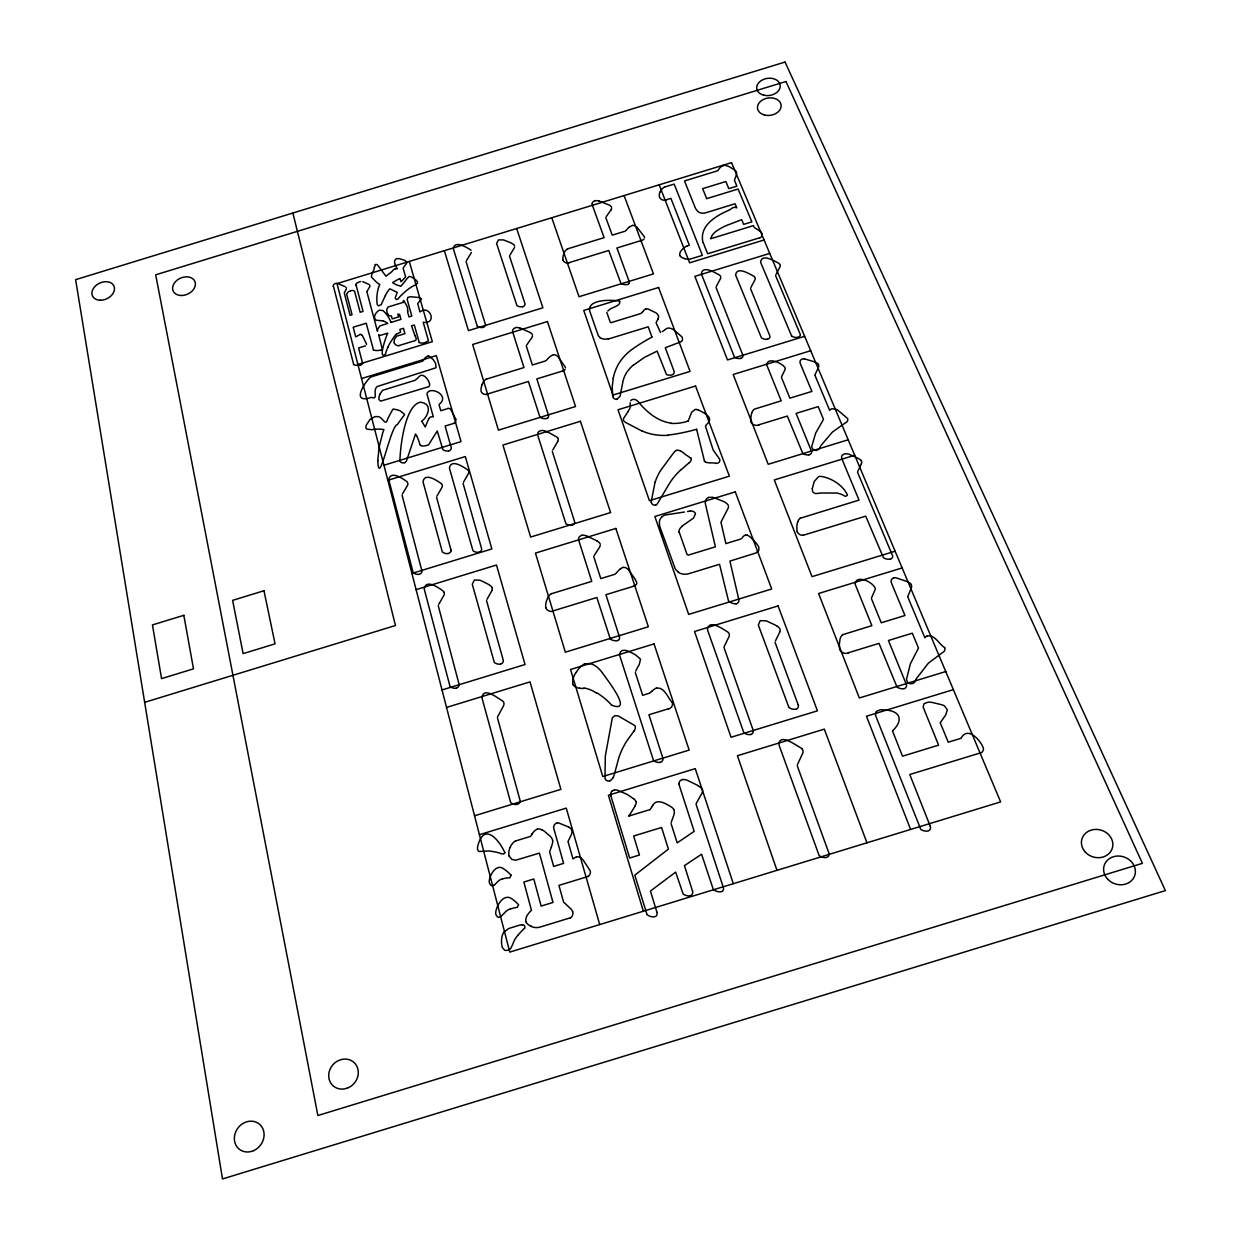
<?xml version="1.0" encoding="UTF-8"?>
<svg xmlns="http://www.w3.org/2000/svg" width="1241" height="1241" viewBox="0 0 1241 1241"><rect width="100%" height="100%" fill="white"/><g stroke="black" fill="none" stroke-linecap="round" stroke-linejoin="round"><path stroke-width="1.5" d="M785.305 368.437C784.762 364.389 767.093 355.64 766.767 365.04L781.194 400.827L754.342 409.173A8.609 7.012 -8 0 0 751.782 412.881M374.332 267.622L375.34 264.612M630.164 402.705L630.257 405.683M407.405 458.162L415.502 434.04A16.086 12.891 -20.8 0 1 416.526 435.7L416.542 435.731M613.225 378.179L612.185 387.27L612.728 396.546M705.446 501.116L705.4 501.364A13.434 11.247 -9.4 0 0 705.26 503.272L715.405 546.816L688.088 555.177M721.145 521.778L728.126 508.221A9.401 7.88 -9.4 0 0 728.327 507.522L728.389 507.212A4.948 4.142 -9.2 0 0 728.451 506.375M671.241 822.256L673.925 814.872A14.085 12.922 -14.4 0 0 674.328 812.56L674.328 811.94A6.732 6.174 -13.7 0 0 674.049 810.187M568.207 841.414L568.269 841.196A9.525 8.749 -22.3 0 1 568.533 840.436L571.294 834.743A8.92 8.144 -22.9 0 0 571.915 830.167M815.058 374.86L815.12 374.642A10.378 8.33 -5.9 0 1 815.399 373.929L818.641 366.948A6.81 5.445 -6.4 0 0 818.486 364.606M779.906 631.653L779.922 631.591A8.299 7.213 -6.4 0 0 780.093 630.754L780.124 630.381A4.514 3.94 -6.1 0 0 779.953 629.016A5.616 4.902 -6.2 0 0 778.821 627.496L778.727 627.388A12.612 10.998 -6.4 0 0 777.471 626.41M861.44 463.545L861.471 463.436A7.586 6.252 -4.1 0 0 861.611 462.707M802.694 753.287L802.756 753.07A9.121 8.222 -3.6 0 0 802.958 752.108L802.989 751.72A4.654 4.204 -3.3 0 0 802.291 749.176M797.436 764.596L802.617 753.535M861.363 463.793L857.826 471.316M779.798 631.995L775.423 640.976M915.936 679.51C915.377 684.148 908.148 685.808 906.706 680.409A10.176 8.889 2.3 0 1 906.566 679.044L910.398 663.749L918.48 648.05L912.306 633.189L888.447 640.496L906.302 684.38A3.77 3.304 1.7 0 1 904.193 688.693M655.077 482.097L651.122 502.264M724.186 646.53L729.103 636.447A8.408 7.337 -9.1 0 0 729.289 635.594L729.336 635.221A4.375 3.816 -8.9 0 0 728.731 632.972A7.586 6.624 -9.1 0 0 727.753 632.01C724.124 629.916 708.471 618.142 707.463 629.792L743.824 732.717A8.578 7.679 -7 0 0 750.448 734.579L750.805 734.377M751.674 412.865L750.929 416.805A28.527 23.222 -7.3 0 0 751.053 421.49L751.162 421.785M563.755 253.955L564.391 252.435A8.454 6.484 -14 0 1 567.897 248.65M503.551 705.741L503.598 705.617A8.734 7.632 -22.6 0 0 503.862 704.702L503.924 704.33A4.452 3.894 -22.4 0 0 503.474 701.925A7.725 6.763 -22.6 0 0 502.605 700.963L494.399 695.736A67.216 59.149 -25.9 0 0 491.622 694.371C487.139 691.826 481.973 691.951 482.051 698.171L510.671 802.57A8.594 7.725 -24.5 0 0 517.187 804.432M482.097 384.601L482.796 382.973A8.734 6.95 -17.3 0 1 486.503 378.924M557.876 441.098L557.907 441.051A8.082 6.577 -15.8 0 0 558.14 440.26L558.186 439.935A4.126 3.351 -15.7 0 0 557.923 438.197M491.917 590.545L491.979 590.375A7.942 6.717 -20.4 0 0 492.212 589.584L492.274 589.211A4.328 3.661 -20.3 0 0 492.212 587.924M797.746 521.716L797.001 524.478A40.364 33.957 -4.2 0 0 797.141 531.427L797.265 531.582M820.363 446.636C819.665 450.7 813.351 452.236 811.878 447.582A9.354 7.679 -5.5 0 1 811.769 446.419L815.663 433.109L823.497 419.365L818.191 406.614L796.086 413.377L811.397 451.026M660.476 332.464L656.101 322.877A7.415 5.848 -11.4 0 1 656.923 321.171L658.04 318.906M497.688 716.569L503.427 706.051M551.314 847.122L552.354 843.896A14.427 13.17 -25.1 0 0 552.633 842.313L552.679 841.15M657.978 319.046L658.009 318.984A7.973 6.267 -11.8 0 0 658.475 315.834M635.702 671.117L637.781 667.006A44.629 38.89 -16 0 0 639.239 664.571L640.527 659.173L635.718 655.015A62.608 55.411 -16.8 0 0 634.042 654.085C628.985 651.06 619.864 646.794 619.616 655.264L653.511 760.5A8.547 7.71 -13.6 0 0 660.026 762.393M775.951 274.571L780.015 266.784A7.586 5.864 -8.1 0 0 780.17 266.117M491.808 590.825L486.999 599.31M750.867 287.54L754.993 279.706A7.586 5.895 -8.8 0 0 755.149 279.039M557.752 441.424L552.788 449.987M716.352 286.314L720.54 278.511A7.539 5.864 -9.9 0 0 720.695 277.86M551.252 847.277L549.81 851.373A5.864 5.383 -24.4 0 0 549.67 852.117L553.657 866.42L563.616 863.364L553.858 828.74A7.151 6.515 -22.9 0 1 553.657 827.7L553.641 827.08A4.483 4.08 -23.1 0 1 556.899 823.016M660.212 191.626L660.181 191.688A13.046 9.835 -11.1 0 0 659.591 197.49L659.84 197.66A5.895 4.452 -11.3 0 0 666.169 200.158M379.87 394.188L382.399 390.589A4.142 3.258 -20.6 0 1 383.128 390.139L414.882 380.398L416.836 378.908A28.621 22.369 -19.9 0 0 418.062 377.636A17.901 14.147 -19.2 0 1 419.365 376.411C423.755 371.416 432.349 384.198 428.781 386.68L381.049 401.029A2.684 2.125 -20.8 0 1 379.948 400.657L378.924 399.323A14.458 11.402 -20.4 0 1 379.963 394.204M439.345 404.194C450.219 395.662 430.953 385.935 427.245 393.071A4.964 3.94 -19.2 0 0 427.059 394.25L433.326 416.852A4.623 3.692 -19.6 0 0 430.518 417.069A2.498 2.001 -19.6 0 0 429.851 417.472A4.902 3.909 -19.6 0 0 428.657 418.869M463.529 482.175L468.415 473.643A7.787 6.345 -19.4 0 0 468.648 472.899L468.71 472.557A4.064 3.304 -19.2 0 0 468.679 471.347M437.003 495.981L441.967 487.403A7.803 6.36 -20.5 0 0 442.199 486.643L442.261 486.301A4.064 3.32 -20.3 0 0 442.23 485.091M696.372 803.175L701.801 793.542A8.92 8.144 -11.2 0 0 702.515 791.2M403.62 300.586L403.558 300.679A4.917 3.77 -18.9 0 0 403.434 301.408M635.221 805.859L629.978 814.344A33.817 31.18 -14.9 0 0 628.954 816.004M438.74 604.32L443.952 595.168A8.082 6.794 -22.4 0 0 444.2 594.361L444.262 594.005A4.204 3.537 -22.3 0 0 444.061 592.205M402.503 493.871L407.513 485.34A7.787 6.314 -21.6 0 0 407.762 484.595L407.824 484.254A4.049 3.289 -21.5 0 0 407.808 483.044M367.041 291.278L369.616 286.904A6.391 4.84 -19.8 0 0 369.818 286.438M652.208 806.355L652.797 805.254M509.942 255.103L514.363 247.766A7.136 5.429 -15.7 0 0 514.565 247.145M711.636 236.457L710.566 238.768L753.442 225.629L754.187 227.413L759.197 230.671A27.922 21.485 -9.2 0 1 759.601 230.966L760.469 231.679M916.215 678.827L928.454 663.082L942.4 652.657M892.62 730.763C904.162 719.827 899.927 710.224 883.887 709.961A26.077 23.222 1.7 0 0 882.956 709.852A16.49 14.659 1.5 0 0 880.443 709.774L876.115 711.434L875.51 715.343L920.744 829.298A9.199 8.33 7.9 0 0 927.911 831.067L928.547 830.818A4.018 3.645 8.2 0 0 930.285 826.335M466.492 260.548L471.13 253.009A7.244 5.507 -16.9 0 0 471.347 252.388M940.383 722.51L944.742 716.352A32.7 28.76 2.9 0 0 945.782 714.754L947.333 709.774L944.587 706.036A12.86 11.324 4.4 0 0 942.307 704.888L931.758 702.344A18.413 16.242 4 0 0 928.19 702.142L924.033 703.647L923.149 707.137L938.615 745.143L902.502 756.203L892.512 730.996M385.377 295.498L381.639 303.58A13.589 10.378 -19.9 0 1 381.359 304.557L378.815 305.782A2.218 1.691 -19.6 0 1 377.931 305.426L377.14 304.154A63.71 48.864 -17.9 0 1 377.683 290.921A45.514 34.841 -18.4 0 1 379.777 284.422A34.422 26.03 -18.6 0 1 376.644 282.359L371.385 276.96L371.99 273.144A21.966 16.691 -19.1 0 1 372.595 272.275A11.898 8.982 -19.7 0 0 374.348 267.622M532.327 833.611L532.373 833.533A15.885 14.396 -25.8 0 1 530.496 836.403L515.961 840.855M610.929 210.039L606.337 216.539M594.237 555.425L599.45 547.405A8.377 7.074 -15.1 0 0 600.225 545.187M612.914 777.89L613.256 777.269A13.372 12.084 -18.2 0 0 613.612 776.494L613.861 775.889A17.917 16.18 -18.4 0 0 614.062 775.315L618.871 757.63A78.897 71.73 -11.1 0 1 626.721 741.156L633.965 731.058M428.626 418.869L425.275 426.997L422.778 422.902A44.909 35.896 -21.4 0 0 421.754 421.335M820.875 445.628L832.277 432.194L844.919 423.134M526.758 344.936L531.737 337.831A7.787 6.127 -15.8 0 0 532.498 335.892M652.937 805.021C657.047 798.118 666.122 803.811 670.993 806.79A9.37 8.609 -13.9 0 1 673.956 809.69M421.878 421.133C428.207 416.247 432.287 404.613 422.297 402.627A14.814 11.79 -20 0 0 420.823 402.162C405.776 404.085 400.331 444.092 399.928 460.659M628.008 411.733L623.82 418A7.586 6.158 -12.8 0 0 623.525 418.791L623.494 418.946A3.971 3.227 -12.9 0 0 623.494 420.42M524.54 928.361L524.865 927.648A4.204 3.894 -31.6 0 0 524.695 926.236A2.358 2.187 -31.4 0 0 523.299 924.902L522.306 924.84M518.242 934.892L519.622 933.31A53.223 50.09 -31.7 0 1 524.509 928.33M741.932 538.191L742.227 537.834A6.252 5.29 -8 0 1 745.5 535.011M504.032 913.376L501.907 915.517A23.719 21.718 -31.8 0 1 500.325 916.959L498.339 917.223A2.668 2.451 -32 0 1 497.455 916.897L496.028 914.834A8.563 7.88 -31.5 0 1 495.671 912.818C496.245 905.806 503.66 892.837 511.928 898.825A56.931 52.432 -35.3 0 1 518.567 904.689L517.342 907.404M615.862 573.544L618.158 570.907A20.135 17.234 -13.6 0 1 619.724 569.417L619.802 569.355M961.232 737.961C967.794 726.14 979.723 739.714 982.95 746.973A5.321 4.7 7.6 0 1 981.29 752.713M651.649 691.346L650.051 692.835M625.712 230.702L627.822 228.468A18.119 13.853 -12 0 1 629.218 227.212L629.296 227.165M546.319 360.371L548.569 357.966A18.708 14.892 -14.9 0 1 550.042 356.648L550.12 356.586A8.051 6.391 -15 0 1 553.098 354.848M680.502 470.323L689.096 462.769M682.1 526.091L693.486 518.102L695.425 513.929M607.795 311.01L608.199 310.669A11.231 8.827 -12.9 0 1 608.571 310.374C611.658 306.822 620.5 306.682 619.864 301.206C612.387 299.655 587.489 298.833 589.661 310.87L598.084 335.039A10.068 7.942 -13.2 0 0 599.481 337.087L599.93 337.474M661.903 516.845L661.484 517.249A9.68 8.144 -11.6 0 0 659.374 521.949L659.529 525.207A25.394 21.361 -10.9 0 0 660.026 527.208L675.213 568.735A21.904 18.646 -10.5 0 0 675.523 569.185A16.474 14.039 -10.7 0 0 678.315 572.07L678.47 572.148M633.375 365.242L644.312 357.439L657.125 351.125L666.51 374.627A10.223 8.175 -11.2 0 0 671.614 375.061L671.815 374.968A3.459 2.777 -11.2 0 0 674.204 371.664L665.3 347.759L679.401 342.33M494.073 885.267L491.855 885.733A2.637 2.404 -30.3 0 1 490.971 885.407L489.575 883.39A8.47 7.741 -29.9 0 1 489.233 881.001C489.885 874.502 496.617 862.898 504.11 869.134A44.816 40.984 -32.5 0 1 511.059 875.2M800.274 518.242L859.036 500.107L841.631 458.255C840.529 453.585 847.184 452.639 850.302 454.842A56.419 47.065 -4.9 0 1 852.319 455.602L858.865 458.751A9.292 7.663 -4.1 0 1 860.944 460.333M842.903 634.647L871.865 625.65L855.08 584.046C856.104 573.714 874.16 582.649 875.324 588.808A8.284 7.089 -2 0 1 875.184 589.522L871.694 597.448A11.541 9.897 -1.1 0 0 871.57 597.883M689.375 462.583L689.577 462.428A5.042 4.157 -10.8 0 0 691.035 458.162M730.344 209.434L730.949 209A6.345 4.824 -9.3 0 1 733.602 207.495L734.145 207.402M730.003 209.651L729.956 209.682A7.694 5.833 -9.6 0 1 729.227 210.086C716.336 215.577 698.978 225.567 702.949 242.259A6.888 5.29 -10 0 0 703.12 242.584M981.119 752.558L981.057 752.589A7.105 6.267 7.5 0 1 979.832 753.085L909.762 774.524L930.3 826.32M587.691 876.456L587.8 876.394A6.934 6.422 -22.9 0 1 586.466 876.953L558.931 885.376L563.585 902.052L571 909.048A18.46 17.203 -28.3 0 1 571.31 909.451L571.667 909.917A9.028 8.423 -27.3 0 1 572.644 911.685L572.675 911.84M662.213 331.58L662.632 331.378A6.872 5.429 -11.6 0 0 664.462 330.044L664.571 329.982A8.284 6.562 -11.2 0 1 667.751 328.12L668.247 328.074A6.314 4.995 -11.3 0 1 671.428 328.663L672.095 328.896A17.793 14.101 -11.5 0 1 673.723 329.827L681.666 336.637A11.231 8.904 -11.2 0 1 682.116 337.304L682.209 337.521A8.346 6.608 -11.1 0 1 682.472 338.436M396.437 334.217L400.61 332.076L399.866 329.408L403.449 328.307L404.938 333.643L396.608 336.187L394.529 339.165A9.385 7.291 -19.4 0 0 394.328 343.012M551.531 593.71L591.755 581.362L578.802 540.533A7.012 5.91 -15.4 0 1 578.601 539.602M486.596 379.048L523.981 367.553L512.781 332.231M567.99 248.743L604.119 237.636L592.329 205.075A6.329 4.778 -13.1 0 1 592.128 204.331M845.679 422.731L845.943 422.576A4.53 3.676 -4.9 0 0 847.603 418.481L837.086 409.592L831.951 408.677A5.988 4.855 -5.3 0 0 829.655 410.383L814.98 375.356M569.635 918.03L540.192 927.058A12.394 11.51 -29.5 0 1 531.226 926.453M664.943 186.957L674.173 184.102L702.39 255.367L691.842 258.593A10.409 8.004 -10.6 0 1 684.427 258.655M759.678 237.791L707.634 253.753L703.321 242.91M927.244 635.95C934.783 634.384 939.189 644.327 944.603 647.631M723.007 165.642L723.115 165.596A8.16 6.112 -9.7 0 0 719.237 168.714L718.089 170.281A10.828 8.098 -10.1 0 1 717.639 170.777L684.505 180.938L694.944 207.03A24.401 18.46 -9.8 0 0 696.139 209.372L697.023 210.551A10.797 8.191 -10.2 0 0 698.621 212.009L698.885 212.164A7.244 5.491 -10.2 0 0 705.679 212.816L735.091 203.741L736.797 207.836A6.05 4.607 -9.4 0 0 734.16 207.34M584.899 664.106C591.973 661.717 598.472 667.425 602.335 672.777M740.955 219.967L726.823 225.35A46.212 35.663 -8.9 0 0 717.825 230.174A17.234 13.232 -9.5 0 0 711.869 235.837M576.165 857.081L575.777 857.221A8.377 7.741 -23.2 0 0 574.211 858.027L572.97 858.927L568.114 841.894M350.505 290.89L349.698 291.17A19.375 14.783 -20.3 0 0 348.488 291.635L346.642 294.024L352.041 314.764L350.102 315.354L344.486 293.729A23.47 17.824 -19.8 0 1 344.3 292.907L345.944 289.836A6.934 5.243 -20.5 0 0 346.317 289.06M360.666 281.536L359.766 281.816A11.603 8.811 -19.9 0 0 358.261 282.359L358.122 282.436A3.459 2.622 -19.9 0 0 355.624 284.903M656.505 688.135C664.555 686.878 667.674 697.768 672.095 702.375M666.153 199.848L670.916 198.374L689.329 245.284L687.111 245.966M706.765 198.638L738.1 189.02L751.86 221.875L743.669 224.373L741.715 219.688M625.061 231.229L612.216 235.154L605.794 217.563M403.216 302.37L387.968 307.039L386.866 309.366A16.211 12.457 -19.1 0 0 387.099 312.592L388.991 315.772L391.427 315.974L392.218 318.89L398.656 316.92L397.849 314.004L399.618 314.516L400.967 319.371L390.962 322.443M568.905 262.704L608.757 250.48L620.872 283.258A8.051 6.236 -12.5 0 0 626.705 284.639L627.232 284.561A2.854 2.203 -12.5 0 0 627.899 284.298M387.502 323.513L379.917 325.871L377.947 328.756A11.355 8.765 -19.7 0 0 377.45 331.223L366.871 291.697M522.694 306.667L522.368 306.729A7.337 5.693 -15.7 0 1 516.923 305.596L496.571 243.391L498.51 239.901L503.303 239.916A29.334 22.4 -16.3 0 1 504.715 240.366L510.501 242.709A35.663 27.286 -16.4 0 1 511.385 243.158L512.642 243.856A10.843 8.268 -15.8 0 1 513.65 244.57L513.727 244.648A4.84 3.676 -15.7 0 1 514.596 245.78M398.811 345.619L415.719 340.437L416.262 338.762A26.185 20.337 -19.8 0 0 414.804 335.442M357.904 364.497L432.333 341.694L409.297 261.432M764.084 239.978L689.608 262.813L659.173 184.816M360.262 365.164L360.433 365.102A2.466 1.908 -20.9 0 0 362.667 362.682M515.744 327.64L515.635 327.686A4.08 3.196 -16.1 0 0 512.549 330.587M361.534 378.552L436.336 355.624L461.031 441.61L383.95 465.235M769.73 253.412L694.882 276.355L727.49 359.952L804.633 336.311M422.018 361.302L372.316 376.535A9.602 7.524 -20.8 0 0 370.082 377.559C363.008 384.539 351.575 404.194 371.4 397.322A12.72 9.99 -20.7 0 0 372.083 397.616L374.425 397.803A2.063 1.629 -21 0 0 374.999 397.229L375.309 394.747A22.385 17.638 -20.2 0 1 375.294 389.907A6.794 5.336 -20.7 0 1 375.542 388.929L375.666 388.619A5.553 4.359 -20.7 0 1 377.357 386.463L435.653 367.894A1.815 1.427 -18.8 0 0 436.103 367.414L435.653 363.66A47.205 37.075 -20.3 0 0 433.016 359.394L429.045 356.12A2.994 2.342 -18.9 0 0 428.052 356.12M646.065 308.978L646.701 308.869A5.429 4.266 -12 0 1 648.004 308.962L655.775 312.748A9.944 7.818 -11.9 0 1 658.428 315.772M610.882 322.707L640.682 313.57A6.67 5.228 -12.2 0 0 642.574 311.708M545.652 360.898L532.373 364.978L526.262 345.898M487.139 394.126L528.402 381.483L539.928 417.069A8.315 6.701 -15.8 0 0 545.885 418.651L546.428 418.574A2.947 2.373 -15.8 0 0 547.11 418.295M562.375 371.075L536.826 378.893L548.444 415.161A3.444 2.777 -15.8 0 1 548.444 416.898M447.753 408.584L440.772 410.724L439.112 404.861M453.803 423.383L445.116 426.051L451.135 447.287A3.32 2.684 -19.5 0 1 451.228 448.559M798.01 337.288L797.792 337.335A7.337 5.802 -7.1 0 1 791.742 336.109M740.675 358.385L740.35 358.463A7.663 6.112 -8.9 0 1 734.486 357.237L701.336 273.858C702.67 264.938 714.537 272.462 719.361 275.006A6.732 5.243 -9.8 0 1 720.137 275.688M387.844 480.314L465.328 456.564L491.855 548.941L411.903 573.435M810.699 350.722L733.167 374.487L768.195 464.289L848.192 439.779M758.887 424.779L787.337 416.061L802.772 453.415A7.973 6.562 -6 0 0 808.961 454.858M676.438 450.514L675.957 450.731A6.857 5.647 -11 0 0 673.801 452.624L660.864 470.091A65.742 54.852 -9.5 0 0 655.139 482.097M572.148 525.083L571.977 525.114A7.942 6.639 -15.8 0 1 565.912 523.733L537.694 435.157C536.857 430.022 543.434 429.495 546.567 431.682A62.128 51.021 -17.5 0 1 549.174 432.783L556.914 437.08A7.151 5.833 -15.8 0 1 557.659 437.825M655.931 504.761L656.505 504.498A4.917 4.095 -12.2 0 0 657.265 503.924L668.573 484.921A66.425 55.659 -9 0 1 680.44 470.277M581.905 535.336L581.781 535.367A4.39 3.692 -15.5 0 0 578.508 538.641M416.092 589.646L496.478 565.027L525.036 664.524L442.029 689.949M854.723 455.276L774.291 479.926L812.017 576.646L895.102 551.206M144.654 702.328L395.46 625.511L292.845 213.018M623.013 567.478L623.354 567.401A4.809 4.095 -14 0 1 626.472 568.176L627.589 568.936A15.342 13.108 -14.3 0 1 628.21 569.51L634.554 578.337M615.071 574.211L600.784 578.601L593.71 556.526M745.546 535.119L747.237 535.197M741.017 538.966L725.892 543.605L721.052 522.663M552.462 611.084L596.859 597.495L610.215 638.743M633.422 586.295L605.934 594.703L619.399 636.726A3.707 3.227 -15 0 1 618.732 639.999M736.115 603.731L735.215 603.84A10.719 9.23 -8.4 0 1 728.483 600.861L719.532 564.283L689.422 573.513A11.712 9.99 -10.9 0 1 678.315 572.334M617.304 640.635L616.715 640.744A8.951 7.772 -14.9 0 1 610.122 638.82M890.247 559.102L889.89 559.179A8.346 7.043 -1.6 0 1 883.406 557.659L865.722 516.147L805.269 534.654A9.168 7.725 -5.7 0 1 803.687 535.026L803.222 535.073M446.543 707.432L530.016 681.867L560.885 789.354L474.543 815.787M902.129 567.928L818.595 593.508L859.346 697.985L945.751 671.536M893.83 577.918L894.016 577.856A7.632 6.5 -0.8 0 1 895.8 577.748L907.698 581.734M649.353 693.254L642.652 695.301L635.314 672.498M848.301 652.782L879.016 643.381L896.979 686.94A8.671 7.601 1.6 0 0 903.774 688.755M668.434 708.797L648.919 714.769L662.803 757.941A3.723 3.351 -13.7 0 1 660.445 762.331L660.026 762.284M609.905 780.698L610.448 780.465A7.26 6.562 -17.9 0 0 612.837 777.967M614.217 790.114L614.093 790.16A4.902 4.468 -17.7 0 0 612.433 790.967M479.429 834.697L566.268 808.108L599.713 924.576M953.367 689.639L866.466 716.228L910.63 829.453M682.41 779.612L682.55 779.565A9.308 8.485 -12.1 0 1 687.328 780.31L698.218 785.631M556.914 823.093L557.364 823A6.577 6.003 -23.2 0 1 558.807 823L568.828 827.111M628.923 816.035L649.834 809.644M661.391 827.53L633.639 836.015L639.441 855.018L629.637 858.027L611.006 796.334M960.689 738.395L948.248 742.196L940.244 722.789M350.769 290.813L351.932 290.472A2.172 1.644 -20.2 0 1 352.491 290.487M617.103 399.013L620.035 396.251L623.184 380.398A34.779 27.969 -11.7 0 1 633.267 365.149M360.107 334.512L355.702 336.854L353.189 327.221L366.204 323.234L373.417 349.714M599.822 337.583A9.075 7.151 -13.3 0 0 606.027 339.088L608.307 338.855M690.182 511.059L687.514 511.525M632.491 225.49L632.181 225.567A7.803 5.957 -12.1 0 0 629.342 227.196M684.427 512.037L665.176 514.984A8.997 7.57 -11.7 0 0 661.887 516.845M767.372 339.165L767.698 339.088A3.335 2.637 -8.1 0 0 769.668 337.738M808.961 454.764L809.303 454.687A3.475 2.854 -6 0 0 811.366 453.198M448.141 553.47L448.482 553.393A3.428 2.854 -21.1 0 0 450.84 551.469M517.171 804.339L517.528 804.261A3.475 3.118 -24.7 0 0 520.103 801.484M456.099 688.166L456.455 688.088A3.583 3.103 -23.9 0 0 459.015 684.055L438.244 605.67M668.17 435.048L672.622 434.49A148.61 116.856 -11.6 0 0 696.604 429.277M403.682 300.539L406.272 304.836A48.694 37.385 -20.3 0 1 407.591 308.016L407.591 308.109A18.243 14.008 -19.5 0 1 407.637 310.591L407.684 311.15M804.385 358.82L815.244 362.062M579.64 688.29L580.338 688.352A22.741 19.903 -17.1 0 0 583.937 688.336M671.117 423.15C657.652 421.335 646.716 412.074 638.401 401.913A10.642 8.609 -12.8 0 0 635.966 399.928M712.52 497.408L713.451 497.548M337.723 283.491L345.014 286.609M696.806 409.514L697.054 409.577A7.741 6.298 -10.4 0 1 697.954 409.856L698.062 409.887M713.885 497.641L723.844 501.581A12.875 10.812 -9.5 0 1 728.343 505.397M599.124 201.026L608.897 204.92A8.578 6.484 -13 0 1 611.596 207.216M362.729 281.66L368.639 284.267M519.87 327.965L529.798 332.293A8.858 6.965 -15.9 0 1 532.498 334.806M715.716 463.358L717.096 463.327A4.855 4.018 -9.6 0 0 717.887 463.033M586.373 535.786L597.216 540.983M353.437 290.735L354.6 291.278L360.138 312.267L363.055 311.382L356.043 284.918M698.28 409.98C703.569 412.664 714.366 417.162 707.23 423.864A12.379 10.13 -9.6 0 0 705.477 426.252L713.141 449.956L719.64 459.217A3.77 3.103 -9.6 0 1 719.858 460.582M641.907 430.999L625.417 422.343A11.526 9.354 -12.7 0 1 623.727 420.885M383.298 320.876L376.706 320.302A2.389 1.83 -19.9 0 1 375.93 320.069L374.611 318.223A10.176 7.818 -19.7 0 1 375.837 313.384L377.652 311.305A5.336 4.095 -19.7 0 1 379.87 310.11L383.159 310.669L386.587 314.252M541.805 829.779L543.232 830.555A28.078 25.642 -26.4 0 1 544.815 831.61L550.244 836.31A15.264 13.946 -25.3 0 1 552.416 839.474L552.447 839.63A7.306 6.67 -24.6 0 1 552.695 841.072M681.123 451.274L681.526 451.491A19.406 16.024 -11.5 0 1 683.388 452.825L684.334 453.601A34.174 27.969 -9.9 0 0 686.94 455.525L690.942 458.193M420.683 445.441L419.954 444.526M353.654 364.373L333.441 286.299M378.722 334.961L382.026 348.101A2.079 1.613 -20.2 0 1 381.949 349.357M791.696 336.156L760.562 262.146C761.834 253.211 773.872 260.796 778.759 263.263A6.779 5.243 -8.1 0 1 779.55 263.961M777.471 626.41L775.889 625.433A41.449 36.377 -7.3 0 0 774.803 624.828L767.683 621.477A34.081 29.846 -7.3 0 0 765.961 620.826L760.206 620.64L758.329 625.061L788.919 707.463M477.289 326.274L453.275 248.541C454.718 240.32 465.716 246.835 470.292 249.643A6.546 4.964 -16.9 0 1 470.975 250.31M581.176 858.136L581.114 858.105A15.342 14.163 -24 0 1 583.472 860.509L590.142 870.67A5.197 4.809 -23 0 1 587.924 876.58M450.049 686.537L424.189 588.917C425.803 578.756 438.197 587.396 443.037 590.949A7.291 6.143 -22.4 0 1 443.797 591.802M611.968 705.307C634.167 713.622 605.748 677.927 602.537 673.041M760.749 231.927L761.09 232.269A7.539 5.771 -8.7 0 1 761.927 233.355L762.005 233.556A4.654 3.568 -8.7 0 1 759.942 237.915M752.527 539.09L753.365 539.928M646.933 914.322L634.803 875.153L668.403 849.108L661.748 827.933M634.384 799.297L627.124 794.364L617.491 790.222A7.756 7.074 -17.8 0 0 614.217 790.052M362.263 335.365L366.343 343.648A2.327 1.799 -20.5 0 1 366.452 344.44M802.26 749.192L802.213 749.145A8.082 7.291 -3.4 0 0 801.283 748.168L792.037 742.614A70.023 64.082 -5.8 0 0 788.935 741.172C784.374 738.504 778.154 738.566 779.053 745.127L819.122 855.53A9.013 8.33 1.5 0 0 826.273 857.531L826.63 857.36A3.645 3.366 1.7 0 0 829.128 854.428M704.438 460.969L696.62 429.324M634.74 578.647L636.369 581.502M414.866 335.411L411.516 325.84L414.308 324.987L419.256 342.532M563.042 260.176L562.995 260.067A16.722 12.844 -13.8 0 1 563.833 253.971M455.757 419.163L451.181 410.166A10.781 8.609 -19.2 0 0 450.638 409.499L450.545 409.39A3.211 2.56 -19 0 0 447.753 408.382M509.198 856.042L511.835 859.408L515.651 860.246L539.401 853.11L552.99 902.455L541.138 906.07L533.785 879L523.873 882.025L531.474 910.382A17.979 16.738 -29.6 0 0 528.34 913.748L528.03 914.183A9.975 9.261 -29.9 0 0 525.889 921.691M775.641 275.704L800.042 333.86A3.351 2.653 -7.1 0 1 800.274 335.07M857.593 472.356L892.341 555.192A3.63 3.071 -1.5 0 1 892.651 556.604M907.823 597.045L924.886 637.796A6.515 5.631 2 0 1 927.229 635.904M750.557 288.672L769.746 335.675A3.335 2.637 -8.1 0 1 769.978 336.885M781.458 377.404L789.896 398.159L811.893 391.427L800.383 363.753A8.113 6.484 -6.6 0 1 800.073 362.76L800.042 362.512A3.971 3.18 -6.7 0 1 802.524 358.882L802.741 358.944A7.043 5.631 -6.7 0 1 804.385 358.82M871.43 598.643L881.25 622.78L904.968 615.52L891.596 583.332A8.796 7.493 -0.6 0 1 891.224 582.184L891.162 581.796A4.297 3.661 -0.8 0 1 893.784 577.779M716.026 287.447L742.754 354.942A3.335 2.668 -8.9 0 1 742.971 356.167M839.816 649.152L839.707 648.795A30.932 26.914 -0.9 0 1 839.443 643.396L840.095 638.867A9.339 8.113 -2.1 0 1 842.794 634.554M624.083 195.566L653.48 273.889L579.02 296.723L551.764 217.749M866.963 842.81L824.303 729.134L737.418 755.738L776.975 870.344M775.051 642.342L798.196 704.919M651.959 337.025L648.221 326.802L611.348 338.095A21.097 16.583 -13.3 0 1 608.307 338.855M629.109 281.381L616.917 247.983L641.581 240.428A3.878 2.978 -12 0 0 644.157 238.83M797.218 765.697L828.817 852.862A5.135 4.747 1.6 0 1 829.019 853.591M606.787 312.422L610.324 322.396M723.953 647.461L753.132 730.158A3.723 3.351 -7 0 1 750.867 734.517M679.168 532.032L686.785 553.719A7.741 6.577 -10.5 0 0 687.157 554.572M636.462 581.657L636.509 581.812A4.142 3.552 -13.6 0 1 636.68 582.681M516.675 228.515L542.891 307.799L468.446 330.618L444.371 250.682M733.322 883.701L695.27 768.629L608.416 795.217L643.35 911.22M696.015 804.075L723.255 887.268A4.018 3.77 -9 0 1 722.634 891.054M509.555 256.173L524.881 303.393A3.196 2.482 -15.7 0 1 525.005 304.541M671.055 823.528L677.198 842.872L694.184 831.361L679.339 785.537A7.617 6.934 -11.8 0 1 679.075 784.436L679.029 783.847M692.494 890.991L684.443 865.644L701.584 854.227L713.28 889.378A9.711 9.106 -8.9 0 0 720.447 891.814L721.083 891.752A3.444 3.227 -8.9 0 0 721.874 891.41M552.292 451.445L574.49 521.344A4.514 3.785 -15.9 0 1 574.63 521.934M466.073 261.634L485.293 324.025A3.196 2.498 -17 0 1 485.386 325.204M656.908 912.228L650.439 891.054L675.647 872.113L683.17 894.094A11.138 10.44 -12.6 0 0 689.298 895.955M455.804 419.256L455.897 419.613A7.136 5.709 -19.1 0 1 455.99 420.079M463.095 483.432L481.508 548.305A3.444 2.87 -19.9 0 1 481.617 549.654M486.55 600.613L503.194 659.948A3.568 3.087 -21.3 0 1 500.79 664.059M497.393 717.593L519.948 800.011A4.886 4.406 -24.8 0 1 520.072 800.693M436.553 497.238L450.886 549.654M402.053 495.128L421.769 570.395M362.434 362.713L358.602 347.976L364.652 346.115A2.327 1.799 -20.5 0 0 365.474 345.836M511.059 875.184L509.834 877.868A18.91 17.374 -30.1 0 0 502.403 878.985M360.231 365.009A10.58 8.206 -20.8 0 1 353.468 364.621M333.146 286.376A2.994 2.265 -20.5 0 1 335.768 283.413A3.49 2.637 -20.5 0 1 336.792 283.351M346.022 287.478A3.707 2.808 -20.4 0 1 346.425 288.098M369.523 285.011A3.351 2.544 -19.8 0 1 369.896 285.57M383.236 320.954A15.838 12.224 -20.1 0 1 387.595 323.436M386.525 314.299A56.559 43.544 -21.2 0 1 391.024 322.412M403.387 301.423A4.824 3.692 -19.1 0 1 403.263 302.37M407.715 311.15A14.054 10.828 -18.6 0 0 407.808 312.763L409.003 316.92L411.795 316.052L407.219 299.686L407.839 297.375L410.554 296.754L418.233 297.421L421.506 298.864L417.674 303.595L419.97 311.941A12.782 9.881 -18.5 0 1 423.879 310.002C432.24 309.614 435.203 324.366 423.212 322.257L428.486 340.903L424.438 342.826A8.858 6.888 -18.8 0 1 419.225 342.594M398.811 345.681A4.204 3.258 -19.6 0 1 396.065 344.998A8.563 6.639 -19.4 0 1 394.281 343.028M396.375 334.17A25.378 19.747 -19.2 0 0 392.854 338.715A56.698 44.443 -18.6 0 0 387.952 346.984M388.061 346.999A44.676 34.965 -18.9 0 0 385.827 352.522L385.749 353.111A15.575 12.084 -20.5 0 1 385.455 354.243C377.698 360.464 386.153 336.156 387.549 333.565A27.116 21.05 -19.1 0 1 387.75 333.131L381.158 335.148A2.823 2.187 -20 0 1 378.707 334.992M381.468 349.978A2.079 1.613 -20.2 0 1 380.77 350.427M380.398 350.148A11.386 8.811 -20.1 0 1 373.262 349.931M360.138 334.372A2.73 2.11 -20.6 0 1 361.767 334.992M385.408 295.513A29.986 23.005 -18.7 0 1 389.798 288.827L397.244 292.349L395.165 298.042L396.236 299.5L397.911 299.097A5.445 4.157 -19.2 0 0 398.733 298.026L400.285 296.273A64.889 50.385 -18 0 1 402.084 294.52L403.48 293.217A44.567 34.422 -18.3 0 1 411.469 286.95L415.192 284.918A37.447 28.869 -18.3 0 1 416.278 284.344C420.823 282.188 412.307 276.836 409.483 276.402A2.653 2.017 -18.6 0 0 408.211 277.41A24.106 18.444 -18.2 0 0 407.467 278.139L400.921 286.299A25.921 19.84 -19.5 0 0 398.563 285.523L397.927 285.352A20.228 15.357 -18.5 0 1 392.637 282.514L396.98 280.016A40.751 31.32 -18.7 0 1 400.067 278.496L400.998 281.754L405.636 276.991L403.139 268.196L404.302 266.179A25.332 19.298 -18.2 0 1 405.249 265.124C408.878 262.285 405 259.896 401.929 259.493C394.762 256.437 392.032 261.044 397.353 268.832A3.103 2.342 -18.9 0 0 395.165 268.909M375.325 264.566A2.358 1.784 -19.3 0 1 377.497 264.907L386.029 276.262A23.905 18.227 -18.9 0 1 389.86 273.253A12.084 9.137 -19.1 0 0 392.606 270.74A5.91 4.483 -18.8 0 1 395.119 268.832M510.408 909.001A36.889 34.298 -32.7 0 1 517.326 907.326M504.094 913.407A12.55 11.588 -31.4 0 1 510.361 908.846M502.341 878.799A11.681 10.704 -29.9 0 0 496.927 882.429L496.338 883.018A25.254 22.943 -30.3 0 1 494.089 885.283M421.816 570.379A3.444 2.87 -22.6 0 1 421.847 571.76M421.723 572.163A3.444 2.87 -22.6 0 1 419.349 574.273M418.977 574.335A7.927 6.593 -22.5 0 1 413.206 572.753L388.759 479.786C390.326 470.292 402.084 478.142 406.707 481.43A6.95 5.647 -21.6 0 1 407.42 482.222M450.933 549.639A3.428 2.854 -21.1 0 1 450.995 551.004M448.141 553.595A7.865 6.546 -21 0 1 442.308 551.857L423.01 481.818C424.546 472.263 436.429 480.205 441.113 483.478A6.981 5.693 -20.5 0 1 441.827 484.254M481.461 550.12A3.444 2.87 -19.9 0 1 479.15 552.167M478.886 552.261A7.539 6.298 -19.9 0 1 472.93 550.616L449.397 468.121C450.917 458.596 462.831 466.538 467.531 469.75A6.965 5.678 -19.3 0 1 468.26 470.525M456.114 688.274A8.222 7.105 -23.8 0 1 450.08 686.506M492.243 587.924A5.383 4.561 -20.3 0 0 491.281 586.481L491.265 586.435A12.069 10.223 -20.6 0 0 490.086 585.457L488.69 584.527A39.743 33.771 -21.8 0 0 487.713 583.953L481.322 580.804A32.685 27.721 -21.6 0 0 479.755 580.183L474.388 580.028L472.263 584.232L494.306 662.415A8.191 7.074 -21.2 0 0 500.387 664.121M485.029 326.011A3.196 2.498 -17 0 1 483.09 327.422M482.749 327.484A7.353 5.724 -17 0 1 477.32 326.243M524.648 305.364A3.196 2.482 -15.7 0 1 522.725 306.76M553.455 354.74A4.468 3.537 -15.1 0 1 556.309 355.438L557.318 356.089A14.256 11.324 -15.4 0 1 557.892 356.57L565.307 367.119A3.847 3.056 -14.9 0 1 565.446 367.863M565.058 369.399A4.018 3.196 -14.9 0 1 562.359 370.997M548.258 417.333A3.444 2.777 -15.8 0 1 547.762 418M487.155 394.452A6.189 4.933 -17.5 0 1 481.089 391.349A17.296 13.775 -17.1 0 1 482.191 384.632M512.781 332.231A6.531 5.119 -16 0 1 512.611 331.425M515.744 327.515A8.082 6.345 -16.1 0 1 519.808 328.058M574.661 522.601A3.211 2.684 -15.8 0 1 572.318 525.083M619.848 569.386A8.671 7.399 -13.9 0 1 622.982 567.416M636.804 583.487A4.312 3.692 -13.6 0 1 633.406 586.202M618.034 640.325A3.165 2.761 -14.9 0 1 617.304 640.635M552.478 611.456A6.655 5.709 -17.7 0 1 545.854 607.749M545.745 607.594A18.599 15.947 -17.1 0 1 546.878 600.039L547.514 598.162A9.401 8.035 -17.4 0 1 551.438 593.586M581.905 535.197A8.687 7.322 -15.6 0 1 586.31 535.895M597.123 541.092A9.525 8.051 -15.2 0 1 600.21 543.946M597.014 692.928A76.042 67.898 -20.8 0 1 611.813 705.322M584.046 687.979A31.025 27.504 -18.5 0 1 596.626 693.3M579.656 688.166A9.013 7.911 -17.5 0 1 572.923 684.567M572.877 684.21A18.444 16.211 -16.9 0 1 576.072 672.467M576.243 672.42A21.966 19.313 -16.7 0 1 584.651 663.749M634.011 731.089A6.81 6.081 -15.4 0 0 635.02 725.706L618.266 715.948L614.915 715.669L612.325 717.779L605.313 756.11L604.972 778.278A4.095 3.707 -17.7 0 0 609.952 780.853M651.851 691.47A11.06 9.819 -12.9 0 1 656.458 688.026M672.219 702.328A5.6 4.995 -12.6 0 1 668.511 709.045M611.161 796.272A5.724 5.212 -17.6 0 1 611.875 791.044M634.353 799.313A8.439 7.71 -16.9 0 1 636.028 801.639M636.214 801.934A7.012 6.407 -16.8 0 1 635.035 805.75M652.192 806.34A23.238 21.19 -16.4 0 1 649.85 809.659M678.905 783.816A4.762 4.328 -12 0 1 682.395 779.534M698.078 785.848A11.805 10.797 -11.4 0 1 702.53 789.71M702.437 790.145A4.033 3.676 -10.8 0 1 702.499 790.703M692.556 890.96A4.018 3.785 -12.8 0 1 689.98 895.893M656.83 912.259A4.018 3.785 -17.9 0 1 656.225 916.029M655.465 916.401A3.444 3.242 -17.8 0 1 654.674 916.742L654.038 916.851A9.711 9.137 -17.6 0 1 646.84 914.415M798.242 704.904A3.723 3.32 -4.2 0 1 795.993 709.231M795.574 709.294A8.563 7.617 -4.3 0 1 788.95 707.448M747.33 535.073A23.145 19.67 -8.7 0 1 752.418 539.168M753.349 539.99A47.298 40.395 -9.5 0 1 758.825 547.048L758.809 550.415L756.017 552.959L729.91 561.103L738.829 599.558A4.25 3.676 -8.5 0 1 736.208 603.933M690.353 510.966A5.445 4.576 -10.6 0 1 695.487 513.464M678.796 532.032A8.873 7.493 -10.8 0 1 682.24 526.246M705.555 501.116A5.212 4.359 -9.8 0 1 708.564 497.377M708.673 497.532A8.703 7.291 -9.8 0 1 712.505 497.439M655.977 505.165A4.281 3.583 -12.1 0 1 651.292 502.233M676.407 450.297A6.019 4.964 -11.1 0 1 681.014 451.367M668.185 435.281A48.321 39.029 -11.4 0 1 641.985 430.891M630.506 405.683A14.194 11.464 -13.2 0 1 627.806 411.624M630.785 400.765A3.475 2.808 -12.6 0 1 631.669 399.85L632.29 399.586A4.002 3.242 -12.6 0 1 635.004 399.602M688.01 421.087A36.749 29.675 -11.1 0 1 671.071 423.398M688.088 421.257A48.771 39.541 -12.3 0 0 688.46 420.389L691.702 412.136L695.208 409.468A3.956 3.211 -10.4 0 1 696.806 409.53M719.609 461.435A3.77 3.103 -9.6 0 1 718.71 462.614M715.731 463.296A15.854 13.155 -9.8 0 0 710.302 462.909L709.774 462.862A14.132 11.634 -9.8 0 1 707.99 462.722L707.634 462.66A5.119 4.219 -9.9 0 1 705.493 461.962M705.074 461.714A5.119 4.219 -9.9 0 1 704.33 461.047M682.519 339.382A4.53 3.599 -11 0 1 682.441 339.879M682.348 340.236A3.49 2.777 -10.9 0 1 680.037 342.144M617.087 399.354A4.297 3.459 -13.2 0 1 612.914 396.531M613.225 378.179A69.884 56.217 -10.9 0 1 615.691 369.88A51.47 41.341 -11.5 0 1 632.631 348.954A163.347 134.307 -9 0 1 652.006 337.087M642.791 311.77A6.453 5.073 -11.9 0 1 645.987 308.854M611.627 208.224A7.555 5.709 -12.9 0 1 610.882 210.024M632.491 225.412A4.328 3.304 -12.2 0 1 635.283 226.033L636.292 226.607A13.806 10.549 -12.4 0 1 636.866 227.056L644.343 236.721A3.723 2.854 -12 0 1 644.498 237.419M629.218 281.847A3.335 2.591 -12.5 0 1 629.156 282.995M628.97 283.382A3.335 2.591 -12.5 0 1 628.52 284.018M568.921 262.999A5.988 4.592 -14.1 0 1 562.949 260.207M592.05 203.555A3.956 2.978 -13.2 0 1 594.966 200.778M595.091 200.67A7.834 5.91 -13.2 0 1 599.062 201.12M660.367 191.641A10.254 7.725 -11.1 0 1 664.804 186.802M687.111 245.951A15.202 11.727 -10.5 0 0 681.542 250.232L681.433 250.434A8.098 6.236 -10.7 0 0 679.897 255.646M684.52 258.438A7.741 5.957 -10.7 0 1 680.006 255.77M723.084 165.456A5.6 4.188 -9.7 0 1 726.869 165.813L728.141 166.216A23.362 17.56 -9.9 0 1 729.522 166.852L734.3 169.769A12.72 9.556 -9.7 0 1 736.27 171.816L736.301 171.91A6.081 4.561 -9.5 0 1 736.565 172.84M736.58 173.709A12.022 9.013 -9.7 0 1 736.394 174.795L734.563 180.054A4.886 3.676 -9.3 0 0 734.501 180.457L736.89 186.166L728.808 188.648L725.861 181.527L702.639 188.648L706.47 198.079A4.002 3.025 -10.1 0 0 706.672 198.498M720.602 276.433A3.925 3.056 -9.8 0 1 720.742 276.929M742.661 357.02A3.335 2.668 -8.9 0 1 740.722 358.494M755.04 277.612A3.956 3.071 -8.7 0 1 755.18 278.124M767.388 339.274A7.648 6.05 -8.1 0 1 761.431 337.831L735.603 275.021C736.89 266.055 748.912 273.656 753.768 276.169A6.779 5.274 -8.8 0 1 754.559 276.867M780.046 264.69A3.956 3.056 -8 0 1 780.186 265.202M799.98 335.923A3.351 2.653 -7.1 0 1 798.056 337.381M811.443 451.01A3.475 2.854 -6 0 1 811.645 452.345M758.98 425.011A6.221 5.057 -8.1 0 1 750.945 421.847M785.243 368.98A7.663 6.143 -7.6 0 1 785.134 369.415L781.737 376.364A10.657 8.563 -7 0 0 781.597 376.752M815.166 362.201A8.237 6.593 -6.4 0 1 818.533 364.404M861.207 460.706A4.111 3.397 -4 0 1 861.657 462.226M892.543 557.1A3.63 3.071 -1.5 0 1 890.309 559.226M803.175 535.336A6.143 5.181 -5.6 0 1 797.218 531.598M797.839 521.732A8.92 7.508 -5.5 0 1 800.197 518.18M944.727 647.6A4.917 4.25 2.6 0 1 943.067 652.316M848.41 653.045A6.732 5.864 -2.1 0 1 839.568 649.214M907.621 581.889A8.935 7.617 -0.3 0 1 911.359 584.511M911.313 584.744A7.384 6.298 -0.3 0 1 911.546 587.443L908.241 595.416A11.262 9.633 0.5 0 0 907.962 596.238M518.288 934.938A22.028 20.554 -32.4 0 0 512.843 944.106L510.703 948.558A5.957 5.538 -33.8 0 1 508.329 950.156L505.676 950.466A4.002 3.723 -34 0 1 504.56 950.094L502.279 947.395A25.456 23.688 -32.1 0 1 502.217 935.605L502.745 934.225A9.308 8.625 -32.9 0 1 504.296 931.743L508.903 928.439L518.629 925.429A24.975 23.253 -33 0 1 522.306 924.809M422.095 361.379A7.415 5.802 -19.2 0 0 424.593 358.587A5.259 4.111 -18.9 0 1 428.052 356.089M455.85 421.537A2.901 2.327 -18.9 0 1 453.818 423.414M450.902 449.351A3.32 2.684 -19.5 0 1 448.823 450.933M448.466 450.979A7.632 6.158 -19.4 0 1 442.866 449.583L437.282 430.953L428.502 444.914L425.26 445.798A11.51 9.23 -20.1 0 1 424.608 445.907L424.329 445.938A8.935 7.182 -20.1 0 1 423.6 446L423.181 446.015A5.197 4.173 -20.1 0 1 420.668 445.472M416.619 435.731A63.772 51.083 -22.5 0 1 419.877 444.542M407.079 458.224A5.6 4.514 -21.1 0 1 404.706 462.8M404.318 462.707A3.785 3.056 -21.1 0 1 399.881 460.675M568.75 827.235A8.144 7.446 -22.9 0 1 571.853 829.919M576.46 856.817A5.786 5.336 -23.2 0 1 580.99 858.152M572.721 911.825A5.833 5.429 -27 0 1 569.836 918.387M531.35 926.127A9.199 8.547 -29.9 0 1 525.998 921.892M509.012 856.088A15.807 14.427 -26.6 0 1 510.113 847.479M510.253 847.386A12.348 11.262 -26.6 0 1 515.806 840.622M532.405 833.549A10.455 9.54 -24.7 0 1 537.167 829.19M537.322 829.004A6.701 6.112 -24.8 0 1 541.743 829.857M812.281 488.659L812.653 491.715L814.096 492.972A4.126 3.444 -5.4 0 0 816.175 493.546L819.587 493.173A91.586 78.105 -4.1 0 1 821.62 492.987L837.101 493.049A22.229 18.615 -4.6 0 1 845.4 496.462L847.045 495.562A2.249 1.877 -4.2 0 0 847.432 494.957C843.197 485.34 830.632 477.227 819.96 476.311A5.243 4.359 -5.3 0 0 818.44 476.808L814.251 481.446L812.281 488.659M377.822 460.535C378.691 489.947 390.527 425.275 397.337 424.639A119.757 97.713 -18 0 1 399.757 421.149L404.364 414.99A2.265 1.799 -20.4 0 0 404.395 414.184L400.269 410.988A38.843 30.978 -21.5 0 0 398.78 410.275L393.63 409.049A1.846 1.458 -20.6 0 0 392.652 409.514L388.293 417.705A144.173 117.181 -16.9 0 0 386.866 421.242C385.082 425.446 381.483 415.378 377.031 416.635A7.182 5.693 -21.3 0 0 374.751 416.712L370.097 419.38L366.266 425.12A8.687 6.903 -21.4 0 0 366.064 428.176A2.901 2.296 -21.6 0 0 366.7 428.998L371.478 429.743A32.855 26.325 -21.9 0 1 383.872 429.541A31.521 24.96 -22 0 1 382.786 432.644L379.125 447.163L377.822 460.535M504.839 852.52L503.815 853.948L501.783 853.87A24.075 21.826 -26.5 0 1 500.092 853.265L497.61 852.505A71.218 65.277 -33.5 0 0 492.056 851.419L491.296 851.279A42.241 38.549 -31.4 0 0 489.016 850.969L479.197 851.497A2.001 1.815 -29.1 0 1 478.39 851.078L477.63 849.666A11.821 10.704 -28.5 0 1 477.599 846.719C483.556 822.069 498.199 838.42 504.839 852.52M785.041 62.05L75.623 279.659L222.496 1178.95L1165.377 890.604L785.041 62.05M785.972 81.503L155.683 274.819L317.867 1115.519L1142.403 863.333L785.972 81.503M731.523 162.633L337.009 283.6L509.772 952.095L1000.634 801.903L731.523 162.633M547.452 321.559L472.635 344.502L498.432 430.146L575.545 406.521L547.452 321.559M658.583 287.493L583.751 310.436L612.961 395.057L690.074 371.416L658.583 287.493M580.431 421.288L502.931 445.038L530.636 537.058L610.603 512.564L580.431 421.288M695.549 386.013L618.034 409.763L649.4 500.681L729.382 476.172L695.549 386.013M183.823 615.319L152.441 624.921L161.563 678.61L193.487 668.837L183.823 615.319M263.976 590.747L232.61 600.365L243.127 653.635L275.052 643.846L263.976 590.747M615.862 528.449L535.46 553.083L565.322 652.192L648.36 626.767L615.862 528.449M735.277 491.87L654.86 516.504L688.662 614.419L771.716 588.994L735.277 491.87M654.038 643.893L570.534 669.473L602.785 776.525L689.143 750.091L654.038 643.893M778.076 605.918L694.541 631.498L731.042 737.263L817.431 710.829L778.076 605.918M1085.394 852.195A15.869 13.977 16.8 0 0 1112.06 848.953A15.869 13.977 16.8 0 0 1093.973 829.531A15.869 13.977 16.8 0 0 1085.394 852.195M347.139 1088.202A15.668 14.132 -49.2 0 0 354.104 1062.56A15.668 14.132 -49.2 0 0 329.253 1071.51A15.668 14.132 -49.2 0 0 347.139 1088.202M181.465 295.498A11.867 8.749 -23.9 0 0 194.899 281.49A11.867 8.749 -23.9 0 0 175.617 281.521A11.867 8.749 -23.9 0 0 181.465 295.498M764.409 114.994A11.914 8.734 -8.7 0 0 781.085 104.973A11.914 8.734 -8.7 0 0 762.393 100.009A11.914 8.734 -8.7 0 0 764.409 114.994M253.536 1150.671A16.071 14.147 -53.2 0 0 259.385 1124.129A16.071 14.147 -53.2 0 0 234.735 1134.941A16.071 14.147 -53.2 0 0 253.536 1150.671M100.443 300.229A11.821 8.594 -25.5 0 0 114.048 286.299A11.821 8.594 -25.5 0 0 95.076 286.33A11.821 8.594 -25.5 0 0 100.443 300.229M1107.67 879.155A16.086 14.163 18.9 0 0 1134.615 875.913A16.086 14.163 18.9 0 0 1116.217 856.15A16.086 14.163 18.9 0 0 1107.67 879.155M763.603 95.138A11.836 8.609 -8.8 0 0 780.186 85.21A11.836 8.609 -8.8 0 0 761.617 80.355A11.836 8.609 -8.8 0 0 763.603 95.138"/></g></svg>
